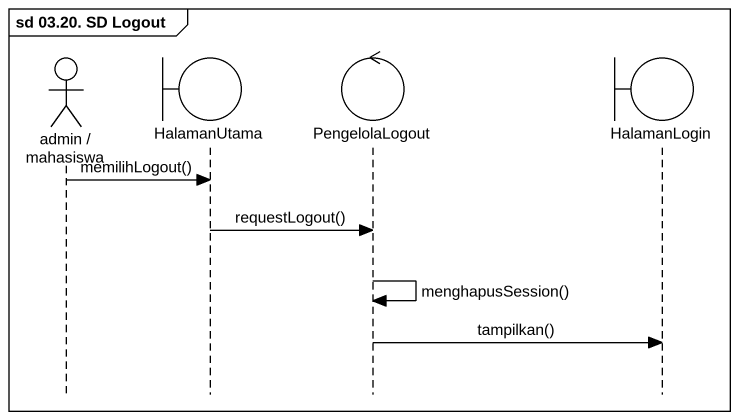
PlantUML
@startuml
mainframe sd 03.20. SD Logout
hide footbox
actor "admin / mahasiswa" as admin_mahasiswa
boundary HalamanUtama
control PengelolaLogout
boundary HalamanLogin

admin_mahasiswa -> HalamanUtama : memilihLogout()
HalamanUtama -> PengelolaLogout : requestLogout()
PengelolaLogout -> PengelolaLogout : menghapusSession()
PengelolaLogout -> HalamanLogin : tampilkan()
@enduml
